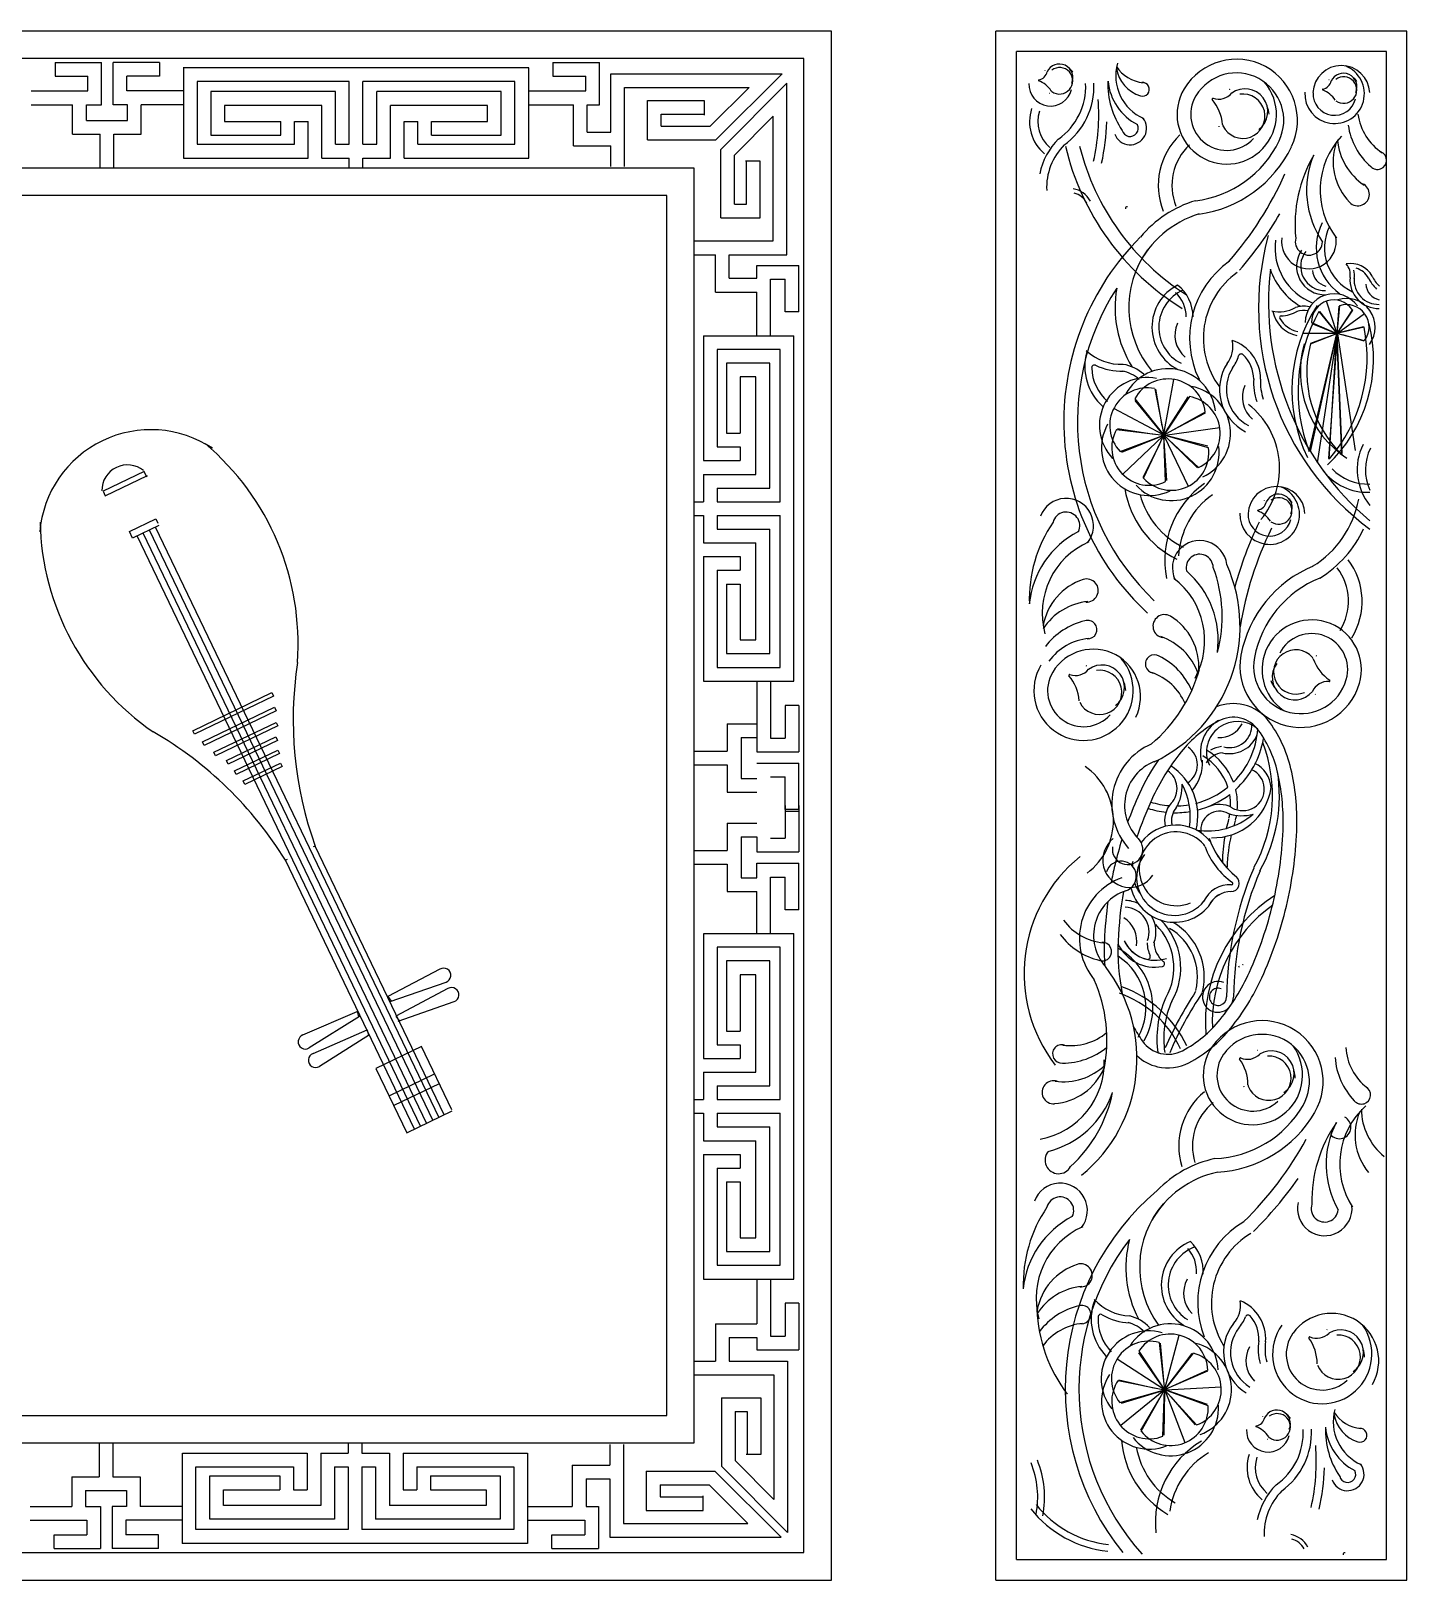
# Model space of a CAD drawing. Extents: x -42728 to 99010, y -18674 to 47645.
# Drawn here: x 55115 to 56320, y 11531 to 12887 of the extents above; entities that cross this region are included whole.
import ezdxf

# ---------------------------------------------------------------- set-up
doc = ezdxf.new("R2010")
doc.units = 0
doc.header["$LTSCALE"] = 100
doc.header["$MEASUREMENT"] = 0
doc.layers.get('0').update_dxf_attribs({"linetype": 'CONTINUOUS'})
doc.layers.add('A-FURN', color=7, linetype='CONTINUOUS')

# ---------------------------------------------------------------- blocks, each defined once
blk = doc.blocks.new('A$C61820693')
at = {"layer": 'A-FURN'}
for p, q in [((1704, 1356), (0, 1356)), ((1704, 0), (1704, 1356)), ((1848, 0), (1848, 1356)), ((2208, 1356), (1848, 1356)), ((2208, 0), (2208, 1356)), ((1680, 1332), (24, 1332)), ((1680, 24), (1680, 1332)), ((1866, 18), (1866, 1338)), ((2190, 1338), (1866, 1338)), ((2190, 18), (2190, 1338)), ((1024.3, 1328.4), (1024.3, 1316.4)), ((1024.3, 1328.4), (1065, 1328.4)), ((1024.3, 1316.4), (1053, 1316.4)), ((1053, 1303.5), (1053, 1316.4)), ((1065, 1291.5), (1065, 1328.4)), ((1075.1, 1291.5), (1075.1, 1328.4)), ((1115.8, 1328.4), (1075.1, 1328.4)), ((1115.8, 1316.4), (1087.1, 1316.4)), ((1087.1, 1303.5), (1087.1, 1316.4)), ((1115.8, 1328.4), (1115.8, 1316.4)), ((1439, 1323.9), (1136.6, 1323.9)), ((1136.8, 1323.9), (1136.8, 1244.8)), ((1439, 1244.8), (1439, 1323.9)), ((1460.2, 1328.4), (1460.2, 1316.4)), ((1460.2, 1328.4), (1500.9, 1328.4)), ((1460.2, 1316.4), (1488.9, 1316.4)), ((1488.9, 1303.5), (1488.9, 1316.4)), ((1500.9, 1291.5), (1500.9, 1328.4)), ((1510.8, 1267.4), (1510.8, 1318.5)), ((1510.8, 1318.5), (1661, 1318.5)), ((1602.9, 1260.7), (1661, 1318.5)), ((1003.3, 1303.5), (1053, 1303.5)), ((1136.8, 1303.5), (1087.1, 1303.5)), ((1148.6, 1311.9), (1148.6, 1256.8)), ((1281.9, 1311.9), (1148.6, 1311.9)), ((1160.6, 1302.9), (1160.6, 1264.9)), ((1269.9, 1302.9), (1160.6, 1302.9)), ((1269.9, 1256.8), (1269.9, 1302.9)), ((1281.9, 1256.8), (1281.9, 1311.9)), ((1293.9, 1256.8), (1293.9, 1311.9)), ((1427, 1311.9), (1293.9, 1311.9)), ((1305.9, 1256.8), (1305.9, 1302.9)), ((1414.8, 1302.9), (1305.9, 1302.9)), ((1414.8, 1264.9), (1414.8, 1302.9)), ((1427, 1256.8), (1427, 1311.9)), ((1439.2, 1303.5), (1488.9, 1303.5)), ((1522.8, 1237.4), (1522.8, 1306.5)), ((1522.8, 1306.5), (1631.9, 1306.5)), ((1598, 1272.7), (1631.9, 1306.5)), ((1607.3, 1252.4), (1665.1, 1310.4)), ((1665.1, 1160.2), (1665.1, 1310.4)), ((1003.3, 1291.5), (1039.7, 1291.5)), ((1039.7, 1265.7), (1039.7, 1291.5)), ((1051.7, 1291.5), (1065, 1291.5)), ((1051.7, 1277.7), (1051.7, 1291.5)), ((1087.7, 1291.5), (1075.1, 1291.5)), ((1087.7, 1277.7), (1087.7, 1291.5)), ((1099.7, 1265.7), (1099.7, 1291.5)), ((1136.8, 1291.5), (1099.7, 1291.5)), ((1172.6, 1290.9), (1172.6, 1276.9)), ((1257.9, 1290.9), (1172.6, 1290.9)), ((1257.9, 1244.8), (1257.9, 1290.9)), ((1317.9, 1244.8), (1317.9, 1290.9)), ((1402.8, 1290.9), (1317.9, 1290.9)), ((1402.8, 1276.9), (1402.8, 1290.9)), ((1439.2, 1291.5), (1478.1, 1291.5)), ((1478.1, 1255.4), (1478.1, 1291.5)), ((1490.1, 1291.5), (1500.9, 1291.5)), ((1490.1, 1267.4), (1490.1, 1291.5)), ((1542.9, 1260.7), (1542.9, 1295.2)), ((1542.9, 1295.2), (1592.7, 1295.2)), ((1592.7, 1295.2), (1592.7, 1282.3)), ((1051.7, 1277.7), (1087.7, 1277.7)), ((1172.6, 1276.9), (1221.9, 1276.9)), ((1221.9, 1264.9), (1221.9, 1276.9)), ((1233.9, 1256.8), (1233.9, 1276.9)), ((1233.9, 1276.9), (1245.9, 1276.9)), ((1245.9, 1244.8), (1245.9, 1276.9)), ((1329.9, 1244.8), (1329.9, 1276.9)), ((1329.9, 1276.9), (1341.9, 1276.9)), ((1341.9, 1256.8), (1341.9, 1276.9)), ((1353.9, 1264.9), (1353.9, 1276.9)), ((1353.9, 1276.9), (1402.8, 1276.9)), ((1554.9, 1272.7), (1554.9, 1283.2)), ((1554.9, 1283.2), (1592.7, 1283.2)), ((1619.3, 1247.4), (1653.1, 1281.4)), ((1653.1, 1172.2), (1653.1, 1281.4)), ((1039.7, 1265.7), (1063.7, 1265.7)), ((1063.7, 1236), (1063.7, 1265.7)), ((1075.7, 1236), (1075.7, 1265.7)), ((1075.7, 1265.7), (1099.7, 1265.7)), ((1160.6, 1264.9), (1221.9, 1264.9)), ((1353.9, 1264.9), (1414.8, 1264.9)), ((1490.1, 1267.4), (1510.8, 1267.4)), ((1554.9, 1272.7), (1598, 1272.7)), ((1148.6, 1256.8), (1233.9, 1256.8)), ((1269.9, 1256.8), (1281.9, 1256.8)), ((1293.9, 1256.8), (1305.9, 1256.8)), ((1341.9, 1256.8), (1427, 1256.8)), ((1478.1, 1255.4), (1510.8, 1255.4)), ((1510.8, 1237.4), (1510.8, 1255.4)), ((1542.9, 1260.7), (1602.9, 1260.7)), ((1607.3, 1192.4), (1607.3, 1252.4)), ((1584, 1236), (120, 1236)), ((1136.8, 1244.8), (1245.9, 1244.8)), ((1257.9, 1244.8), (1281.9, 1244.8)), ((1281.9, 1236), (1281.9, 1244.8)), ((1293.9, 1236), (1293.9, 1244.8)), ((1293.9, 1244.8), (1317.9, 1244.8)), ((1329.9, 1244.8), (1439, 1244.8)), ((1584, 120), (1584, 1236)), ((1619.3, 1204.4), (1619.3, 1247.4)), ((1641.8, 1242.2), (1628.9, 1242.2)), ((1629.8, 1204.4), (1629.8, 1242.2)), ((1641.8, 1192.4), (1641.8, 1242.2)), ((1560, 1212), (144, 1212)), ((1560, 144), (1560, 1212)), ((1619.3, 1204.4), (1629.8, 1204.4)), ((1607.3, 1192.4), (1641.8, 1192.4)), ((1584, 1172.2), (1653.1, 1172.2)), ((1584, 1160.2), (1602.6, 1160.2)), ((1602.6, 1127.5), (1602.6, 1160.2)), ((1614.6, 1139.5), (1614.6, 1160.2)), ((1614.6, 1160.2), (1665.1, 1160.2)), ((1614.6, 1139.5), (1638.7, 1139.5)), ((1638.7, 1139.5), (1638.7, 1150.8)), ((1638.7, 1150.8), (1675.6, 1150.8)), ((1638.7, 1139.5), (1638.7, 1142.2)), ((1675.6, 1110.1), (1675.6, 1150.8)), ((1602.6, 1127.5), (1638.7, 1127.5)), ((1638.7, 1089), (1638.7, 1127.5)), ((1650.7, 1138.8), (1663.6, 1138.8)), ((1650.7, 1089), (1650.7, 1138.8)), ((1663.6, 1110.1), (1663.6, 1138.8)), ((2146.5, 1091.9), (2137.5, 1119.5)), ((2148.3, 1115), (2146.6, 1091.6)), ((2149, 1115.6), (2146.7, 1091.3)), ((2160.2, 1112.2), (2146.7, 1091.3)), ((1675.6, 1110.1), (1663.6, 1110.1)), ((2124.3, 1100.9), (2146.7, 1091.3)), ((2124.6, 1100.1), (2146.4, 1091.3)), ((2130.9, 1110.5), (2146.7, 1091.3)), ((2131.5, 1110.5), (2143.4, 1095.2)), ((2147.2, 1091.6), (2170.7, 1108.7)), ((2160.3, 1111.7), (2149.4, 1095.6)), ((1592, 1089.2), (1592, 979.9)), ((1671.1, 1089), (1592, 1089)), ((1671.1, 786.8), (1671.1, 1089.2)), ((2146.1, 1091.3), (2117, 1091.3)), ((2122.5, 987.9), (2146.7, 1091.3)), ((2123.4, 987.9), (2146.6, 1090.9)), ((2123.5, 1082.2), (2146.7, 1091.3)), ((2123.7, 1082.7), (2142, 1089.4)), ((2146.5, 1090.6), (2129.4, 978)), ((2139.6, 981.7), (2147, 1086.2)), ((2140, 981.3), (2146.7, 1091.3)), ((2170.5, 1096.6), (2146.7, 1091.3)), ((2170.8, 1084.9), (2146.7, 1091.3)), ((2151.1, 985.2), (2146.7, 1091.3)), ((2169.8, 1097.1), (2147, 1091.4)), ((2151.3, 986.1), (2147, 1091.1)), ((2147.2, 1090.9), (2162.6, 988.8)), ((2170.4, 1084.6), (2151.7, 1090)), ((1659.1, 1077.2), (1604, 1077.2)), ((1604, 1077.2), (1604, 991.9)), ((1659.1, 943.9), (1659.1, 1077.2)), ((1650, 1065.2), (1612.1, 1065.2)), ((1612.1, 1065.2), (1612.1, 1003.9)), ((1650, 955.9), (1650, 1065.2)), ((1638, 1053.2), (1624.1, 1053.2)), ((1624.1, 1053.2), (1624.1, 1003.9)), ((1638, 967.9), (1638, 1053.2)), ((1995.2, 1003.2), (2003.9, 1050.8)), ((1969.6, 1032.6), (1994.5, 1002.4)), ((1969.7, 1034.1), (1995, 1002.2)), ((1987.1, 1042.9), (1995, 1002.2)), ((1987.9, 1042.5), (1993.3, 1010.5)), ((2017.5, 1036), (1995, 1002.2)), ((2016.1, 1035.8), (1995.1, 1002.7)), ((1994.1, 1002.7), (1951.4, 1025.6)), ((2031.3, 1022.3), (1995, 1002.2)), ((2031.2, 1021.4), (2002.4, 1006.4)), ((1612.1, 1003.9), (1624.1, 1003.9)), ((1953.8, 1007.2), (1995, 1002.2)), ((1954.4, 1007.9), (1986.5, 1003.1)), ((1996, 1002.3), (2044, 1008.8)), ((1604, 991.9), (1624.1, 991.9)), ((1624.1, 991.9), (1624.1, 979.9)), ((1956.9, 988), (1995, 1002.2)), ((1958.2, 987.4), (1994.6, 1001.8)), ((1994.2, 1001.4), (1959.2, 968)), ((1977, 965.3), (1991.5, 994.4)), ((1977.4, 964.5), (1995, 1002.2)), ((2025.4, 973.8), (1995, 1002.2)), ((2034.2, 991.2), (1995, 1002.2)), ((1996.7, 961.5), (1995, 1002.2)), ((1997.7, 962.6), (1995.2, 1001.7)), ((2033.5, 992.5), (1995.5, 1002.2)), ((1995.5, 1001.2), (2016.4, 957.6)), ((2024.5, 973.7), (2001.3, 996.4)), ((1592, 979.9), (1624.1, 979.9)), ((1102.2, 970.5), (1066.3, 953.2)), ((1068.2, 949.1), (1105.2, 966.9)), ((1104.7, 965.3), (1102.2, 970.5)), ((1592, 967.9), (1638, 967.9)), ((1592, 967.9), (1592, 943.9)), ((1066.3, 953.2), (1068.2, 949.1)), ((1604, 955.9), (1650, 955.9)), ((1604, 955.9), (1604, 943.9)), ((1583.2, 943.9), (1592, 943.9)), ((1604, 943.9), (1659.1, 943.9)), ((1089.5, 917.9), (1112.6, 929)), ((1115.3, 923.2), (1092.2, 912.1)), ((1112.6, 929), (1114.4, 925.1)), ((1583.2, 931.9), (1592, 931.9)), ((1592, 931.9), (1592, 907.9)), ((1604, 931.9), (1659.1, 931.9)), ((1604, 931.9), (1604, 919.9)), ((1659.1, 798.8), (1659.1, 931.9)), ((1092.2, 912.1), (1089.5, 917.9)), ((1344.5, 396.7), (1096.1, 914)), ((1349.9, 399.3), (1101.5, 916.5)), ((1355.3, 401.9), (1106.9, 919.1)), ((1360.7, 404.5), (1112.3, 921.7)), ((1604, 919.9), (1650, 919.9)), ((1650, 811), (1650, 919.9)), ((1592, 907.9), (1638, 907.9)), ((1592, 895.9), (1592, 786.8)), ((1592, 895.9), (1624.1, 895.9)), ((1624.1, 895.9), (1624.1, 883.9)), ((1638, 823), (1638, 907.9)), ((1604, 883.9), (1624.1, 883.9)), ((1604, 883.9), (1604, 798.8)), ((1612.1, 871.9), (1624.1, 871.9)), ((1612.1, 871.9), (1612.1, 811)), ((1624.1, 871.9), (1624.1, 823)), ((1624.1, 823), (1638, 823)), ((1612.1, 811), (1650, 811)), ((1592, 786.8), (1671.1, 786.8)), ((1604, 798.8), (1659.1, 798.8)), ((1638.7, 786.6), (1638.7, 724.9)), ((1650.7, 786.6), (1650.7, 736.9)), ((1144.8, 743.5), (1214.2, 776.8)), ((1215.7, 773.8), (1146.3, 740.5)), ((1214.2, 776.8), (1215.7, 773.8)), ((1153.3, 733.7), (1216.5, 764.1)), ((1218, 761), (1154.8, 730.6)), ((1216.5, 764.1), (1218, 761)), ((1663.6, 765.6), (1663.6, 736.9)), ((1675.6, 765.6), (1663.6, 765.6)), ((1675.6, 765.6), (1675.6, 724.9)), ((1163.4, 724.7), (1217.8, 750.8)), ((1219.3, 747.7), (1164.9, 721.6)), ((1217.8, 750.8), (1219.3, 747.7)), ((1612.9, 749.6), (1612.9, 725.6)), ((1612.9, 749.6), (1638.7, 749.6)), ((1146.3, 740.5), (1144.8, 743.5)), ((1154.8, 730.6), (1153.3, 733.7)), ((1174.5, 717.4), (1217.6, 738.1)), ((1219.1, 735), (1176, 714.3)), ((1217.6, 738.1), (1219.1, 735)), ((1624.9, 737.6), (1624.9, 701.6)), ((1624.9, 737.6), (1638.7, 737.6)), ((1650.7, 736.9), (1663.6, 736.9)), ((1164.9, 721.6), (1163.4, 724.7)), ((1181.5, 708.3), (1219.4, 726.5)), ((1220.9, 723.5), (1183, 705.3)), ((1219.4, 726.5), (1220.9, 723.5)), ((1583.2, 725.6), (1612.9, 725.6)), ((1638.7, 724.9), (1675.6, 724.9)), ((1176, 714.3), (1174.5, 717.4)), ((1183, 705.3), (1181.5, 708.3)), ((1189, 699.5), (1221.6, 715.2)), ((1223.1, 712.1), (1190.5, 696.5)), ((1221.6, 715.2), (1223.1, 712.1)), ((1583.2, 713.6), (1612.9, 713.6)), ((1612.9, 713.6), (1612.9, 689.6)), ((1638.7, 715.2), (1675.6, 715.2)), ((1675.6, 674.5), (1675.6, 715.2)), ((1190.5, 696.5), (1189, 699.5)), ((1624.9, 701.6), (1638.7, 701.6)), ((1650.7, 703.2), (1663.6, 703.2)), ((1663.6, 674.5), (1663.6, 703.2)), ((1612.9, 689.6), (1638.7, 689.6)), ((1663.6, 678.1), (1663.6, 649.4)), ((1675.6, 678.1), (1675.6, 637.4)), ((1675.6, 674.5), (1663.6, 674.5)), ((1675.6, 672.8), (1663.6, 672.8)), ((1612.9, 662.7), (1638.7, 662.7)), ((1612.9, 662.7), (1612.9, 638.7)), ((1252, 642.5), (1250.2, 641.7)), ((1365, 407.2), (1252, 642.5)), ((1583.2, 638.7), (1612.9, 638.7)), ((1624.9, 650.7), (1638.7, 650.7)), ((1624.9, 650.7), (1624.9, 614.7)), ((1638.7, 650.7), (1638.7, 637.4)), ((1638.7, 637.4), (1675.6, 637.4)), ((1650.7, 649.4), (1663.6, 649.4)), ((1226, 630.1), (1227.8, 630.9)), ((1339.1, 394.8), (1226, 630.1)), ((1583.2, 626.7), (1612.9, 626.7)), ((1612.9, 626.7), (1612.9, 602.7)), ((1638.7, 614.7), (1638.7, 627.4)), ((1638.7, 627.4), (1675.6, 627.4)), ((1675.6, 586.7), (1675.6, 627.4)), ((1624.9, 614.7), (1638.7, 614.7)), ((1650.7, 565.7), (1650.7, 615.4)), ((1650.7, 615.4), (1663.6, 615.4)), ((1663.6, 586.7), (1663.6, 615.4)), ((1612.9, 602.7), (1638.7, 602.7)), ((1638.7, 565.7), (1638.7, 602.7)), ((1675.6, 586.7), (1663.6, 586.7)), ((1592, 565.7), (1592, 456.6)), ((1671.1, 565.7), (1592, 565.7)), ((1671.1, 263.5), (1671.1, 565.9)), ((1604, 553.9), (1604, 468.6)), ((1659.1, 553.9), (1604, 553.9)), ((1659.1, 420.6), (1659.1, 553.9)), ((1361.2, 534.8), (1315.6, 510.7)), ((1612.1, 541.9), (1612.1, 480.6)), ((1650, 541.9), (1612.1, 541.9)), ((1638, 529.9), (1624.1, 529.9)), ((1624.1, 529.9), (1624.1, 480.6)), ((1638, 444.6), (1638, 529.9)), ((1650, 432.6), (1650, 541.9)), ((1317.7, 506.3), (1366.7, 523.4)), ((1368.3, 517.7), (1322.6, 493.6)), ((1366.7, 523.4), (1366.7, 523.4)), ((1315.6, 510.7), (1318.5, 506.7)), ((1324.7, 489.2), (1373.8, 506.3)), ((1373.8, 506.3), (1373.8, 506.3)), ((1241.3, 477.2), (1288.7, 497.7)), ((1290.8, 493.4), (1246.8, 465.8)), ((1288.7, 497.7), (1289.9, 492.9)), ((1322.6, 493.6), (1325.6, 489.6)), ((1250.2, 461), (1297.6, 481.6)), ((1299.7, 477.2), (1255.7, 449.6)), ((1297.6, 481.6), (1298.8, 476.8)), ((1612.1, 480.6), (1624.1, 480.6)), ((1246.8, 465.8), (1246.8, 465.8)), ((1345.1, 467), (1305.3, 447.9)), ((1371.7, 411.6), (1345.1, 467)), ((1604, 468.6), (1624.1, 468.6)), ((1624.1, 468.6), (1624.1, 456.6)), ((1255.7, 449.6), (1255.7, 449.6)), ((1305.3, 447.9), (1332.4, 391.6)), ((1592, 456.6), (1624.1, 456.6)), ((1316.8, 424), (1356.5, 443.1)), ((1360.7, 434.5), (1320.9, 415.4)), ((1592, 444.6), (1638, 444.6)), ((1592, 444.6), (1592, 420.6)), ((1583.2, 420.6), (1592, 420.6)), ((1604, 432.6), (1650, 432.6)), ((1604, 432.6), (1604, 420.6)), ((1604, 420.6), (1659.1, 420.6)), ((1332.4, 391.6), (1372.1, 410.6)), ((1583.2, 408.6), (1592, 408.6)), ((1592, 408.6), (1592, 384.6)), ((1604, 408.6), (1659.1, 408.6)), ((1604, 408.6), (1604, 396.6)), ((1659.1, 275.5), (1659.1, 408.6)), ((1604, 396.6), (1650, 396.6)), ((1650, 287.7), (1650, 396.6)), ((1592, 384.6), (1638, 384.6)), ((1638, 299.7), (1638, 384.6)), ((1592, 372.6), (1624.1, 372.6)), ((1592, 372.6), (1592, 263.5)), ((1624.1, 372.6), (1624.1, 360.6)), ((1604, 360.6), (1624.1, 360.6)), ((1604, 360.6), (1604, 275.5)), ((1612.1, 348.6), (1624.1, 348.6)), ((1612.1, 348.6), (1612.1, 287.7)), ((1624.1, 348.6), (1624.1, 299.7)), ((1624.1, 299.7), (1638, 299.7)), ((1612.1, 287.7), (1650, 287.7)), ((1604, 275.5), (1659.1, 275.5)), ((1592, 263.5), (1671.1, 263.5)), ((1638.7, 263.3), (1638.7, 224.4)), ((1650.7, 263.3), (1650.7, 213.6)), ((1663.6, 242.3), (1663.6, 213.6)), ((1675.6, 242.3), (1663.6, 242.3)), ((1675.6, 242.3), (1675.6, 201.6)), ((1602.6, 224.4), (1638.7, 224.4)), ((1602.6, 224.4), (1602.6, 191.7)), ((1614.6, 212.4), (1638.7, 212.4)), ((1614.6, 212.4), (1614.6, 191.7)), ((1638.7, 212.4), (1638.7, 201.6)), ((1650.7, 213.6), (1663.6, 213.6)), ((1991.1, 207.8), (1995.8, 166.5)), ((1991.9, 207.3), (1994.7, 175)), ((1996, 167.5), (2008.5, 214.3)), ((1584.6, 191.7), (1602.6, 191.7)), ((1614.6, 191.7), (1665.6, 191.7)), ((1638.7, 201.6), (1675.6, 201.6)), ((1665.6, 191.7), (1665.6, 41.5)), ((1994.9, 167.1), (1954.2, 193.4)), ((1972.8, 198.9), (1995.3, 166.8)), ((1973.1, 200.3), (1995.8, 166.5)), ((2020.9, 198.5), (1995.8, 166.5)), ((2019.5, 198.3), (1995.9, 167)), ((1584.6, 179.7), (1653.6, 179.7)), ((1653.6, 179.7), (1653.6, 70.6)), ((2033.6, 183.7), (1995.8, 166.5)), ((2033.4, 182.8), (2003.5, 170.1)), ((1955.1, 174.8), (1995.8, 166.5)), ((1955.8, 175.4), (1987.4, 168.1)), ((1956.6, 155.4), (1995.8, 166.5)), ((1995, 165.8), (1957.4, 135.3)), ((1957.9, 154.7), (1995.4, 166.2)), ((1975.3, 130.4), (1995.8, 166.5)), ((1994.2, 125.9), (1995.8, 166.5)), ((1995.3, 126.8), (1996, 166)), ((2023.8, 135.8), (1995.8, 166.5)), ((2034, 152.5), (1995.8, 166.5)), ((1996.2, 165.5), (2013.6, 120.3)), ((2033.4, 153.8), (1996.3, 166.5)), ((1996.8, 166.6), (2045.2, 169.2)), ((1607.8, 159.6), (1642.3, 159.6)), ((1607.8, 159.6), (1607.8, 99.6)), ((1642.3, 159.6), (1642.3, 109.8)), ((1974.9, 131.2), (1991.6, 159.1)), ((2022.9, 135.8), (2001.6, 160.3)), ((144, 144), (1560, 144)), ((1619.8, 147.6), (1630.3, 147.6)), ((1619.8, 147.6), (1619.8, 104.5)), ((1630.3, 147.6), (1630.3, 109.8)), ((120, 120), (1584, 120)), ((1062.9, 120), (1062.9, 90.3)), ((1074.9, 120), (1074.9, 90.3)), ((1135.9, 32.1), (1135.9, 111.2)), ((1135.9, 111.2), (1245, 111.2)), ((1245, 111.2), (1245, 79.1)), ((1257, 111.2), (1257, 65.2)), ((1257, 111.2), (1281, 111.2)), ((1281, 120), (1281, 111.2)), ((1293, 120), (1293, 111.2)), ((1293, 111.2), (1317, 111.2)), ((1317, 111.2), (1317, 65.2)), ((1329, 111.2), (1329, 79.1)), ((1329, 111.2), (1438.1, 111.2)), ((1438.1, 111.2), (1438.1, 32.1)), ((1509.9, 118.7), (1509.9, 100.6)), ((1521.9, 118.7), (1521.9, 49.6)), ((1642.3, 109.8), (1629.5, 109.8)), ((1147.7, 99.2), (1233, 99.2)), ((1147.7, 44.1), (1147.7, 99.2)), ((1233, 99.2), (1233, 79.1)), ((1269, 99.2), (1269, 53.2)), ((1269, 99.2), (1281, 99.2)), ((1281, 99.2), (1281, 44.1)), ((1293, 99.2), (1305, 99.2)), ((1293, 99.2), (1293, 44.1)), ((1305, 99.2), (1305, 53.2)), ((1341, 99.2), (1341, 79.1)), ((1341, 99.2), (1426.1, 99.2)), ((1426.1, 99.2), (1426.1, 44.1)), ((1477.2, 100.6), (1477.2, 64.5)), ((1477.2, 100.6), (1509.9, 100.6)), ((1542, 95.4), (1542, 60.9)), ((1542, 95.4), (1602, 95.4)), ((1602, 95.4), (1660.1, 37.6)), ((1607.8, 99.6), (1665.6, 41.5)), ((1619.8, 104.5), (1653.6, 70.6)), ((1038.9, 90.3), (1038.9, 64.5)), ((1038.9, 90.3), (1062.9, 90.3)), ((1074.9, 90.3), (1098.9, 90.3)), ((1098.9, 90.3), (1098.9, 64.5)), ((1159.7, 91.1), (1221, 91.1)), ((1159.7, 53.2), (1159.7, 91.1)), ((1221, 91.1), (1221, 79.1)), ((1353, 91.1), (1413.9, 91.1)), ((1353, 91.1), (1353, 79.1)), ((1413.9, 91.1), (1413.9, 53.2)), ((1489.2, 88.6), (1489.2, 64.5)), ((1489.2, 88.6), (1509.9, 88.6)), ((1509.9, 88.6), (1509.9, 37.6)), ((1554, 83.4), (1554, 72.9)), ((1554, 83.4), (1597.1, 83.4)), ((1597.1, 83.4), (1631, 49.6)), ((1050.9, 78.3), (1050.9, 64.5)), ((1050.9, 78.3), (1086.9, 78.3)), ((1086.9, 78.3), (1086.9, 64.5)), ((1171.7, 65.2), (1171.7, 79.1)), ((1171.7, 79.1), (1221, 79.1)), ((1233, 79.1), (1245, 79.1)), ((1329, 79.1), (1341, 79.1)), ((1353, 79.1), (1401.9, 79.1)), ((1401.9, 79.1), (1401.9, 65.2)), ((1554, 72.9), (1591.8, 72.9)), ((1591.8, 60.9), (1591.8, 73.7)), ((1002.4, 64.5), (1038.9, 64.5)), ((1050.9, 64.5), (1064.2, 64.5)), ((1064.2, 64.5), (1064.2, 27.6)), ((1086.9, 64.5), (1074.2, 64.5)), ((1074.2, 64.5), (1074.2, 27.6)), ((1135.9, 64.5), (1098.9, 64.5)), ((1257, 65.2), (1171.7, 65.2)), ((1401.9, 65.2), (1317, 65.2)), ((1438.3, 64.5), (1477.2, 64.5)), ((1489.2, 64.5), (1500.1, 64.5)), ((1500.1, 64.5), (1500.1, 27.6)), ((1542, 60.9), (1591.8, 60.9)), ((1002.4, 52.5), (1052.2, 52.5)), ((1052.2, 52.5), (1052.2, 39.6)), ((1135.9, 52.5), (1086.2, 52.5)), ((1086.2, 52.5), (1086.2, 39.6)), ((1281, 44.1), (1147.7, 44.1)), ((1269, 53.2), (1159.7, 53.2)), ((1426.1, 44.1), (1293, 44.1)), ((1413.9, 53.2), (1305, 53.2)), ((1438.3, 52.5), (1488.1, 52.5)), ((1488.1, 52.5), (1488.1, 39.6)), ((1521.9, 49.6), (1631, 49.6)), ((1023.5, 27.6), (1023.5, 39.6)), ((1023.5, 39.6), (1052.2, 39.6)), ((1023.5, 27.6), (1064.2, 27.6)), ((1114.9, 27.6), (1074.2, 27.6)), ((1114.9, 39.6), (1086.2, 39.6)), ((1114.9, 27.6), (1114.9, 39.6)), ((1438.1, 32.1), (1135.7, 32.1)), ((1459.3, 27.6), (1459.3, 39.6)), ((1459.3, 39.6), (1488.1, 39.6)), ((1459.3, 27.6), (1500.1, 27.6)), ((1509.9, 37.6), (1660.1, 37.6)), ((24, 24), (1680, 24)), ((1866, 18), (2190, 18)), ((0, 0), (1704, 0)), ((1848, 0), (2208, 0))]:
    blk.add_line(p, q, dxfattribs=at)
for points in [[(2102.4, 589.9, 0.048527), (2111.5, 655.6, 0.062293), (2107.1, 707.1, 0.102867), (2087.9, 750.8, 0.181444), (2065, 766.2, 0.155725), (2041.2, 764.4, 0.102867)], [(2090.7, 592.6, 0.048527), (2099.5, 656.1, 0.062293), (2095.3, 704.6, 0.102867), (2078.1, 743.8, 0.181444), (2062.2, 754.5, 0.181444), (2043.2, 752.1, 0.102867), (2010.2, 724.9, 0.062293), (1984.6, 683.4, 0.027003), (1971.6, 650.2, 0.048527)], [(1990.3, 718.1, 0.040886), (1973.7, 688.4, 0.019761), (1963.4, 663.3, 0.048527)], [(1958.4, 648.3, 0.01714), (1952.2, 625.6, 0.011357), (1948.9, 610.4, 0.02666)], [(1964.9, 627.2, 0.000617), (1964.7, 626.4, 0.048527)], [(1959.7, 602.6, 0.032871), (1955.1, 559.5, 0.059269), (1958.7, 513.2, 0.102867)], [(1946.2, 593.9, 0.024907), (1943.1, 559.9, 0.02666), (1943.4, 537.7, 0.102867)], [(1968.6, 484.6, 0.035953), (1976.4, 471.7, 0.181444), (1992.3, 461, 0.181444), (2011.4, 463.4, 0.102867), (2044.4, 490.6, 0.062293), (2070, 532.1, 0.048527), (2090.7, 592.6, 0.048527)], [(1971.6, 459.1, 0.132151), (1989.6, 449.3, 0.181444), (2017, 452.8, 0.102867), (2053.7, 483.1, 0.062293), (2080.9, 527.1, 0.048527), (2102.4, 589.9, 0.048527)]]:
    blk.add_lwpolyline(points, format="xyb", dxfattribs=at)
for centre, radius, start, end in [((2058.7, 1277.9), 53.4, 334.3683, 148.9903), ((1884, 1322.1), 9.06, 279.8323, 349.0668), ((1891.8, 1321.1), 0.864, 153.4153, 168.2557), ((1903.6, 1315.2), 11.9, 335.5274, 154.6675), ((1903.8, 1312.4), 11.6, 234.3316, 126.2673), ((1903.8, 1312.4), 13.8, 32.6045, 50.0936), ((1994, 1316.9), 41, 164.721, 246.2792), ((1980.1, 1342.3), 31.7, 213.0177, 264.4215), ((1983.9, 1328.6), 30.8, 189.5283, 252.3962), ((2058.7, 1277.9), 41.4, 334.3683, 148.9903), ((2144.6, 1301.1), 26.1, 177.311, 68.8153), ((2150.5, 1300.9), 24.9, 2.689, 177.311), ((2152.3, 1307.1), 11.9, 335.5274, 154.6675), ((2152.5, 1304.3), 11.6, 234.3316, 126.2673), ((1895.9, 1309.2), 18.9, 177.311, 346.4129), ((1885.7, 1312.8), 0.432, 108.4947, 229.4081), ((1877.1, 1290.9), 23.1, 32.93, 68.8388), ((1898.3, 1304.7), 2.16, 212.93, 234.3316), ((1870.5, 1307.4), 56.2, 305.1193, 2.689), ((1870.5, 1307.4), 63.4, 305.9133, 2.689), ((2018.6, 1309.7), 72.5, 178.171, 214.1165), ((1994.1, 1316.8), 48.1, 185.6702, 242.6728), ((1976.4, 1304.9), 6.03, 252.3962, 94.6247), ((2050.2, 1283), 43.5, 148.9903, 40.4946), ((2043, 1311.4), 15.1, 251.5115, 320.746), ((2053.7, 1303.6), 1.44, 125.0945, 139.935), ((2066.3, 1285.6), 19.8, 307.2067, 126.3468), ((2144.6, 1301.1), 18.9, 177.311, 346.4129), ((2134.4, 1304.7), 0.432, 108.4947, 229.4081), ((2125.8, 1282.9), 23.1, 32.93, 68.8388), ((2132.7, 1314.1), 9.06, 279.8323, 349.0668), ((2140.5, 1313), 0.864, 153.4153, 168.2557), ((2152.5, 1304.3), 13.8, 32.6045, 50.0936), ((1895.8, 1302.2), 0.864, 215.9752, 231.838), ((1754, 1282.4), 184.1, 347.3068, 4.2731), ((2050.2, 1283), 31.5, 148.9903, 318.0922), ((2038.1, 1296.3), 0.72, 80.174, 201.0874), ((2008.2, 1271.1), 38.4, 4.6093, 40.518), ((2064.3, 1281.4), 19.4, 206.0108, 97.9466), ((2064.3, 1281.4), 23, 4.2838, 21.7729), ((1914.1, 1276.6), 36.6, 161.8226, 230.0384), ((1914.1, 1276.6), 29.4, 161.8226, 230.0384), ((1754, 1282.4), 191.3, 347.3068, 358.2178), ((1965.6, 1270.8), 14.4, 200.2181, 38.623), ((2213.7, 1290.2), 49.2, 188.2067, 236.2002), ((1945.1, 1219.2), 59.8, 134.9221, 168.6731), ((1965.6, 1270.8), 7.16, 194.5524, 26.4571), ((2051.2, 1220.8), 61, 133.5018, 201.7177), ((2044.6, 1272.8), 1.44, 187.6545, 203.5173), ((2050.1, 1274.5), 3.6, 184.6093, 206.0108), ((2200.2, 1216.8), 68.3, 136.4003, 217.9584), ((2216.5, 1282.7), 60.7, 188.6226, 228.4527), ((1945.1, 1219.1), 52.6, 134.9221, 182.9312), ((2131.2, 1307.3), 228.2, 193.2065, 238.2619), ((2131.2, 1307.3), 216.2, 193.9539, 237.4439), ((2051.2, 1220.8), 49, 133.5018, 201.7177), ((2011.7, 1300.4), 93.6, 276.7986, 334.3683), ((2011.7, 1300.4), 105.6, 277.5926, 334.3683), ((2194.7, 1241.8), 51.4, 161.2076, 224.0755), ((2199.9, 1265), 52.9, 184.6969, 236.1008), ((2182, 1242.9), 8.04, 224.0755, 66.304), ((2230.8, 1186.7), 120.8, 149.8502, 185.7957), ((2200.3, 1216.5), 80.2, 157.3495, 214.352), ((1820.8, 1355.9), 306.9, 318.9861, 335.9523), ((2165, 1213.1), 10.1, 224.0755, 66.304), ((1911.9, 1196.8), 21.5, 28.6412, 79.8432), ((1911.9, 1196.8), 17.9, 28.6412, 74.7932), ((2051.3, 1112), 99.6, 106.6013, 140.3524), ((1962.9, 1200.7), 1.44, 74.7932, 192.6442), ((2051.2, 1111.9), 87.6, 106.6013, 154.6105), ((1820.8, 1355.9), 318.9, 318.9861, 329.8971), ((2178.2, 1166.1), 49.6, 153.7374, 234.0612), ((2178.2, 1166.1), 42.4, 153.7374, 245.234), ((2135.7, 1014), 228.2, 134.9379, 227.2791), ((2318.8, 1113.4), 240.8, 164.6906, 233.4846), ((2144.2, 1166.1), 51.7, 172.5028, 248.8246), ((2122.1, 1171.7), 23.9, 171.8974, 10.3022), ((2122.1, 1171.7), 11.9, 166.2317, 358.1364), ((2050.5, 1114), 86.1, 144.1821, 220.5039), ((2100.4, 1087), 82.7, 125.4166, 205.7405), ((2136.2, 1150), 24.9, 145.4736, 271.5373), ((2136.2, 1150), 21.3, 142.0531, 271.5373), ((2100.4, 1087), 70.7, 125.4166, 216.9133), ((2337.1, 1118.6), 250.4, 173.3828, 229.8225), ((2144.2, 1166.1), 58.9, 198.4174, 240.1364), ((2140.3, 1147.6), 15.2, 184.5357, 257.7802), ((2158.7, 1131), 21.5, 28.6412, 100.4994), ((2144.5, 1142.7), 13.9, 349.3881, 42.4726), ((2183, 1138), 24.9, 175.1666, 271.5373), ((2144.5, 1142.7), 17.5, 349.3881, 12.6442), ((2183, 1138), 21.3, 175.1666, 271.5373), ((2158.7, 1131), 17.9, 28.6412, 74.7932), ((2201.8, 1152.5), 30.3, 204.7895, 227.6644), ((2201.8, 1152.5), 26.7, 204.7895, 227.6644), ((2135.7, 1014), 216.2, 147.272, 226.4611), ((2050.5, 1114), 98.1, 170.0967, 211.8157), ((2026.1, 1096.7), 41.4, 117.1529, 243.2165), ((2026.1, 1096.7), 35.4, 113.7324, 243.2165), ((1984.9, 1105.5), 29.8, 0.3205, 46.4725), ((1984.9, 1105.5), 35.8, 0.3205, 51.5225), ((2144, 1100.9), 25.1, 35.0454, 179.9926), ((2187, 1135.6), 15.2, 184.5357, 257.7802), ((2096.6, 1137.3), 27.1, 255.4416, 300.3883), ((2242.4, 1041.7), 135.1, 146.8008, 205.8757), ((2117.3, 1093.2), 21.9, 76.8421, 108.6156), ((2144, 1100.9), 19.7, 35.0454, 179.9926), ((2155.1, 1096.8), 25.1, 323.0454, 107.9926), ((2155.1, 1096.8), 19.7, 323.0454, 107.9926), ((2030.2, 1089.9), 25.4, 156.2149, 229.4594), ((2117.9, 1116.8), 28.2, 193.0493, 256.8939), ((2097.8, 1105.2), 1.44, 92.2032, 210.2908), ((2117.9, 1116.8), 24.6, 210.2908, 256.8939), ((2096.6, 1137.3), 30.7, 272.2032, 300.3883), ((2117.3, 1093.2), 18.3, 76.8421, 108.6156), ((2256.5, 1040.3), 143.9, 150.7895, 201.3544), ((2051.7, 1069.1), 127, 313.0111, 13.9907), ((2032.4, 1079.4), 23.2, 321.0674, 14.1519), ((2044, 1051), 35.8, 0.3205, 72.1787), ((2037.3, 1070.2), 135.8, 319.1516, 11.2327), ((1972.9, 1062.5), 47, 164.7286, 228.5732), ((1957.9, 1109.3), 45.1, 227.1209, 272.0676), ((2032.4, 1079.4), 29.2, 321.0674, 344.3234), ((2062.9, 1070.9), 2.4, 46.4725, 164.3234), ((2044, 1051), 29.8, 0.3205, 46.4725), ((2204.8, 1057.5), 90.2, 164.0783, 236.7951), ((2219.3, 1057), 99, 165.2803, 226.4744), ((1934.3, 1061.2), 2.4, 63.8825, 181.97), ((1972.9, 1062.5), 41, 181.97, 228.5732), ((1957.9, 1109.3), 51.1, 243.8825, 272.0676), ((1953.4, 1028.2), 30.5, 48.5214, 80.2948), ((1953.4, 1028.2), 36.5, 48.5214, 80.2948), ((1998.7, 1018.5), 41.9, 6.7247, 151.6719), ((2085.2, 1042.2), 41.4, 146.8459, 243.2165), ((2085.2, 1042.2), 35.4, 146.8459, 243.2165), ((1980.6, 1010.7), 41.9, 78.7247, 223.6719), ((1998.7, 1018.5), 32.9, 6.7247, 151.6719), ((2011.6, 1003.7), 41.9, 294.7247, 79.6719), ((2089.3, 1035.4), 25.4, 156.2149, 229.4594), ((2124.3, 1048.4), 50.6, 176.4688, 199.3436), ((2124.3, 1048.4), 44.6, 176.4688, 199.3436), ((1980.6, 1010.7), 32.9, 78.7247, 223.6719), ((2011.6, 1003.7), 32.9, 294.7247, 79.6719), ((2025.7, 973.4), 70.7, 320.3449, 51.8415), ((1108.2, 909.3), 97.7, 56.4255, 175.1484), ((1982.4, 991.2), 41.9, 150.7247, 295.6719), ((1982.4, 991.2), 32.9, 150.7247, 295.6719), ((1007.8, 819.6), 229.3, 355.8753, 49.8654), ((2001.6, 986.8), 41.9, 222.7247, 7.6719), ((2001.6, 986.8), 32.9, 222.7247, 7.6719), ((2214, 972.1), 49.6, 153.7374, 219.2492), ((2214, 972.1), 42.4, 153.7374, 205.0744), ((1087.7, 953.7), 22.5, 51.052, 180.2574), ((2173.5, 1001.8), 49.6, 217.2324, 272.3155), ((2173.5, 1001.8), 42.4, 223.0185, 272.7085), ((2042.7, 968), 82.7, 188.9117, 243.9948), ((2042.7, 968), 70.7, 194.6977, 244.3878), ((2078.6, 892.5), 82.7, 125.4166, 190.9285), ((2078.6, 892.5), 70.7, 125.4166, 176.7537), ((2087.8, 932.7), 26.1, 177.311, 68.8153), ((2093.8, 932.4), 24.9, 2.689, 177.311), ((2095.6, 938.7), 11.9, 335.5274, 154.6675), ((1909.6, 923), 23.9, 321.377, 159.7819), ((2077.6, 936.3), 0.432, 108.4947, 229.4081), ((2069, 914.4), 23.1, 32.93, 68.8388), ((2076, 945.6), 9.06, 279.8323, 349.0668), ((2083.8, 944.6), 0.864, 153.4153, 168.2557), ((2095.7, 935.9), 11.6, 234.3316, 126.2673), ((2095.7, 935.9), 13.8, 32.6045, 50.0936), ((2079.6, 962.1), 87.6, 301.5296, 349.5387), ((1240.3, 931.2), 229.2, 181.3103, 235.4435), ((1998.1, 858.3), 120.8, 145.8835, 181.829), ((1909.6, 923), 11.9, 333.5429, 165.4476), ((2365, 785.7), 318.9, 153.9144, 164.8253), ((2087.8, 932.7), 18.9, 177.311, 346.4129), ((1957.1, 846.5), 80.2, 117.3272, 174.3298), ((1956.9, 846.3), 68.3, 113.7208, 195.279), ((2026.5, 886.1), 23.9, 6.8256, 205.2305), ((2365, 785.7), 306.9, 153.9144, 170.8806), ((2079.6, 962), 99.6, 301.5296, 335.2806), ((2026.5, 886.1), 11.9, 1.1599, 193.0646), ((1930.4, 835), 131.4, 295.3821, 24.208), ((1962.5, 822.6), 80.2, 352.2777, 49.2803), ((1925.4, 843.6), 120.8, 344.7785, 20.724), ((2166.4, 790.1), 105.6, 112.5208, 169.2965), ((2107.7, 856.8), 49, 328.4301, 36.6459), ((2107.7, 856.8), 61, 328.4301, 36.6459), ((1940.1, 826.8), 51.4, 107.6038, 170.4717), ((1927.6, 866.2), 10.1, 265.3753, 107.6038), ((1962.6, 822.4), 68.3, 331.3286, 52.8867), ((2166.4, 790.1), 93.6, 111.7268, 169.2965), ((1933.8, 803.9), 52.9, 95.5785, 146.9823), ((1995.7, 835), 10.1, 59.0038, 261.2322), ((1974.4, 799.6), 51.4, 356.1358, 59.0038), ((1939.9, 780.6), 60.7, 103.2265, 143.0567), ((1928.5, 832), 8.04, 265.3753, 107.6038), ((2124.6, 797), 43.5, 343.9185, 235.4228), ((2124.6, 797), 31.5, 343.9185, 153.0204), ((1934, 775.2), 49.2, 95.4791, 143.4726), ((1933.3, 773.4), 41.4, 334.3683, 148.9903), ((1975.3, 775.8), 52.9, 19.6252, 71.029), ((2110.6, 794.9), 19.4, 40.9391, 292.8748), ((1562.2, 753.3), 329.4, 171.3075, 199.6502), ((1924.8, 778.5), 43.5, 148.9903, 40.4946), ((1928.2, 799.2), 1.44, 125.0945, 139.935), ((1940.9, 781.2), 19.8, 307.2067, 126.3468), ((1987, 801.9), 8.04, 59.0038, 261.2322), ((1963.9, 754.5), 60.7, 23.5508, 63.381), ((2115.1, 799.8), 53.4, 169.2965, 343.9185), ((2115.1, 799.8), 41.4, 169.2965, 343.9185), ((2109.8, 790.3), 19.8, 142.1349, 321.275), ((2122.5, 805.3), 3.6, 19.5375, 40.9391), ((2162.1, 819.3), 38.4, 199.5375, 235.4463), ((2127.5, 808.3), 1.44, 22.5827, 38.4456), ((1924.8, 778.5), 31.5, 148.9903, 318.0922), ((1912.7, 791.9), 0.72, 80.174, 201.0874), ((1882.8, 766.7), 38.4, 4.6093, 40.518), ((1917.6, 806.9), 15.1, 251.5115, 320.746), ((1938.9, 777), 19.4, 206.0108, 97.9466), ((1900.1, 832.2), 130.9, 309.9532, 344.4246), ((1968.5, 747.9), 49.2, 23.1349, 71.1284), ((2110.6, 794.9), 23, 199.212, 216.7011), ((2138.9, 771.5), 15.1, 86.4398, 155.6743), ((2139.8, 787.2), 0.72, 275.1022, 36.0156), ((1938.9, 777), 23, 4.2838, 21.7729), ((2126.6, 776.2), 1.44, 320.0228, 334.8633), ((2059.6, 724.5), 32.5, 120.91, 195.2772), ((2059.6, 724.5), 27.1, 49.0789, 204.6352), ((2043.9, 759.8), 22.2, 266.4697, 332.6813), ((2052.8, 748.1), 19.4, 254.9747, 3.4529), ((945.6, 457.2), 329.4, 31.6593, 60.002), ((2052.6, 749.3), 25.9, 256.0974, 339.3325), ((2005.4, 749.8), 72.1, 314.6173, 356.0773), ((2005.4, 749.8), 78.1, 312.3628, 350.1905), ((1960.2, 686.7), 130.1, 331.0128, 20.959), ((2007.1, 679), 57.6, 113.5057, 221.9458), ((2005.7, 713.6), 18.8, 303.6243, 55.7067), ((2004.3, 678.9), 49.3, 17.9762, 59.5332), ((2048.6, 704.8), 19.5, 96.6494, 147.2897), ((2004.3, 678.9), 55.3, 20.7225, 59.5332), ((2048.6, 704.8), 24.9, 96.6494, 120.219), ((1893.4, 664.9), 57.6, 306.8982, 55.3383), ((2001.9, 678.1), 41.2, 111.6516, 224.9295), ((1987.9, 692.8), 18.8, 316.9659, 55.7067), ((1973.7, 669.4), 51.2, 345.6469, 57.6098), ((1991.7, 715.6), 37.3, 319.242, 3.0996), ((2064.3, 692.3), 18.8, 239.5065, 65.3323), ((2064.3, 692.3), 24.8, 3.3093, 65.3323), ((1960.2, 686.7), 136.1, 331.0128, 8.9285), ((1973.8, 694.8), 37.3, 329.527, 3.0996), ((1958.1, 668.2), 60.2, 351.2681, 28.4085), ((2005.4, 749.8), 72.1, 284.2337, 309.4516), ((2038.4, 701), 51.2, 268.1876, 351.7277), ((2004.3, 678.9), 55.3, 355.0673, 13.791), ((2005.4, 749.8), 72.1, 252.4039, 265.6659), ((2018.2, 665), 22.4, 137.9132, 193.4415), ((2005.4, 749.8), 72.1, 271.7122, 279.4611), ((2005.4, 749.8), 78.1, 283.9687, 307.3887), ((2043.8, 656.6), 22.4, 60.4539, 115.9821), ((2004.3, 678.9), 49.3, 357.4887, 10.3248), ((2005.4, 749.8), 78.1, 251.9462, 263.851), ((2018.2, 665), 16.4, 137.9132, 194.8657), ((2005.4, 749.8), 78.1, 268.4613, 279.5517), ((2033.8, 716), 60.2, 259.9787, 310.9492), ((2043.8, 656.6), 16.4, 60.4539, 188.7231), ((2198, 625.4), 151.7, 164.4638, 167.6263), ((2063.3, 706.4), 37.3, 252.0677, 285.6403), ((2004.3, 678.9), 49.3, 346.0402, 350.2676), ((2192.4, 619.7), 142, 161.4878, 163.4825), ((2004.3, 678.9), 55.3, 346.0402, 350.0742), ((2005.8, 622.6), 32.3, 40.9391, 292.8748), ((2005.8, 622.6), 38.3, 38.4456, 142.9908), ((2192.4, 619.7), 142, 166.704, 178.1901), ((1965.5, 630.2), 23.9, 127.9845, 326.3894), ((1963.4, 639.6), 13.3, 170.2632, 44.9295), ((2025.6, 639.9), 6, 19.5375, 40.9391), ((2091.7, 663.3), 64.1, 199.5375, 235.4463), ((2108, 675.8), 77.9, 199.7748, 230.7497), ((2033.9, 645), 2.4, 22.5827, 38.4456), ((2108, 675.8), 77.9, 202.5827, 230.7497), ((2198, 625.4), 151.7, 170.3408, 178.8119), ((2004.2, 530.9), 131.4, 128.7746, 217.6004), ((1957.7, 616), 13.3, 288.2855, 162.9518), ((2004.4, 614.9), 39.1, 158.7335, 163.9884), ((2005.8, 622.6), 38.3, 173.3259, 176.4115), ((2004.4, 614.9), 33.1, 142.1349, 321.275), ((1977.8, 561.7), 56.6, 110.2636, 219.6877), ((2345.5, 507.1), 295.4, 156.8779, 179.3491), ((2053.8, 610), 7.39, 269.0908, 51.4559), ((2054.4, 609.8), 1.2, 275.1022, 36.0156), ((2345.5, 507.1), 289.4, 156.8779, 179.3491), ((1974.8, 564.3), 41.2, 108.2855, 221.5634), ((2004.4, 614.9), 39.1, 193.2836, 320.0228), ((2005.8, 622.6), 38.3, 199.212, 216.7011), ((2052.9, 583.5), 25.2, 86.4398, 155.6743), ((2163, 488.3), 131.5, 122.5616, 184.6717), ((2054, 581.3), 21.4, 89.6056, 155.0953), ((2054, 581.3), 21.4, 89.6056, 154.8633), ((1987.5, 572.6), 36.1, 143.0434, 144.2754), ((1960.7, 567.4), 21.5, 339.7262, 88.2044), ((1960.7, 567.4), 27.5, 64.5071, 88.2044), ((2032.5, 591.4), 2.4, 320.0228, 334.8633), ((2163, 488.3), 125.5, 125.3425, 182.4299), ((1946.9, 606.8), 49.2, 216.5274, 264.5209), ((1946.8, 558.9), 24.7, 351.2212, 57.4328), ((1960.7, 567.4), 27.5, 339.7262, 30.3003), ((1950.8, 535.9), 53.1, 330.435, 45.4828), ((1950.8, 535.9), 59.1, 330.435, 45.4828), ((1975.2, 528), 49.3, 346.0402, 59.5332), ((1975.2, 528), 55.3, 346.0402, 59.5332), ((1952.9, 601.5), 60.7, 216.9433, 256.7735), ((1941.4, 550.1), 8.04, 252.3962, 94.6247), ((1987.5, 572.6), 36.1, 205.6615, 280.0288), ((1987.5, 572.6), 30.1, 205.6615, 256.2119), ((1987.5, 572.6), 30.1, 205.6615, 289.3867), ((2008.2, 558.4), 27.7, 181.401, 204.9706), ((2008.2, 558.4), 21.7, 181.401, 232.0412), ((1926.4, 501.3), 59.1, 330.435, 61.1155), ((1926.4, 501.3), 53.1, 330.435, 57.3853), ((1980.9, 545.7), 2.4, 256.2119, 24.9706), ((1364.5, 529.3), 6.36, 289.9515, 121.358), ((1840.2, 456.4), 131.4, 309.0071, 37.8329), ((1993.4, 539.5), 2.4, 280.0288, 52.0412), ((2058.1, 534.9), 3.6, 19.5375, 40.9391), ((2063.1, 537.9), 1.44, 22.5827, 38.4456), ((1371.6, 512.3), 6.36, 289.9515, 121.358), ((1814.4, 472.6), 130.9, 348.7904, 23.8502), ((1924.8, 425.2), 99.9, 25.0896, 70.3663), ((2042.5, 510.5), 13.5, 67.7592, 359.3491), ((2042.5, 510.5), 7.53, 67.7592, 359.3491), ((1924.8, 425.2), 93.9, 25.0896, 70.3663), ((2074.1, 473.9), 85.1, 155.4459, 188.8134), ((2074.1, 473.9), 79.1, 155.4459, 188.8134), ((2299.1, 334.1), 330.2, 146.7667, 156.4867), ((2272.7, 347.9), 295.1, 145.7654, 157.3453), ((2081.2, 436.3), 53.4, 329.8095, 144.4316), ((1243.5, 471.2), 6.36, 109.9515, 301.358), ((1913.5, 517), 49.2, 262.0866, 310.0801), ((2081.2, 436.3), 41.4, 329.8095, 144.4316), ((1905.7, 460.6), 8.04, 71.9828, 274.2113), ((1906.5, 513.2), 60.7, 269.834, 309.6642), ((2073.1, 442), 43.5, 144.4316, 35.9359), ((2078.2, 462.4), 1.44, 120.5358, 135.3763), ((2089.4, 443.4), 19.8, 302.648, 121.7881), ((2203.5, 469.4), 49.2, 183.648, 231.6415), ((1252.4, 455), 6.36, 109.9515, 301.358), ((1874.7, 453.2), 68.3, 280.3283, 1.8865), ((1895.5, 468.3), 51.4, 274.2113, 337.0792), ((1907.1, 489.1), 52.9, 262.186, 313.5898), ((2073.1, 442), 31.5, 144.4316, 313.5335), ((2062.1, 456.3), 0.72, 75.6153, 196.5286), ((2030.3, 433.5), 38.4, 0.0506, 35.9593), ((2068.2, 470.9), 15.1, 246.9528, 316.1873), ((2087.1, 439.3), 19.4, 201.4521, 93.3878), ((2205.6, 461.7), 60.7, 184.0639, 223.894), ((1898.6, 427), 10.1, 71.9828, 274.2113), ((2087.1, 439.3), 23, 359.7251, 17.2142), ((1874.5, 453.1), 80.2, 283.9348, 340.9373), ((1831.9, 451.1), 120.8, 312.491, 348.4365), ((2069.2, 380), 61, 128.9431, 197.159), ((2066.7, 432.3), 1.44, 183.0958, 198.9586), ((2072.4, 433.6), 3.6, 180.0506, 201.4521), ((2168.1, 424.7), 8.04, 219.5168, 61.7453), ((2069.2, 380), 49, 128.9431, 197.159), ((2036.1, 462.5), 93.6, 272.2398, 329.8095), ((2036.1, 462.5), 105.6, 273.0339, 329.8095), ((2217.4, 364.1), 68.3, 131.8416, 213.3997), ((2213.9, 389.6), 51.4, 156.6488, 219.5168), ((2221, 412.3), 52.9, 180.1382, 231.5421), ((2245.5, 331.7), 120.8, 145.2915, 181.237), ((2217.4, 363.9), 80.2, 152.7908, 209.7933), ((2148.8, 396.4), 10.1, 219.5168, 61.7453), ((1850.3, 532.9), 306.9, 314.4274, 331.3936), ((1903, 367.6), 11.9, 140.1504, 332.0551), ((2060.6, 271.5), 99.6, 102.0426, 135.7937), ((2060.6, 271.4), 87.6, 102.0426, 150.0518), ((1904.3, 323.5), 23.9, 321.377, 159.7819), ((2137, 167.1), 228.2, 130.3792, 218.8163), ((1850.3, 532.9), 318.9, 314.4274, 325.3384), ((1992.8, 258.7), 120.8, 145.8835, 181.829), ((1904.3, 323.5), 11.9, 333.5429, 165.4476), ((2060, 273.6), 86.1, 139.6234, 215.9452), ((2136, 325.3), 23.9, 167.3387, 5.7435), ((2136, 325.3), 11.9, 161.673, 353.5777), ((1951.8, 247), 80.2, 117.3272, 174.3298), ((2107.5, 242.7), 82.7, 120.8579, 201.1818), ((1951.6, 246.7), 68.3, 113.7208, 195.279), ((2107.5, 242.7), 70.7, 120.8579, 212.3546), ((2137, 167.1), 216.2, 142.7132, 221.9024), ((2060, 273.6), 98.1, 165.538, 207.257), ((2034.3, 258.2), 41.4, 112.5942, 238.6578), ((2034.3, 258.2), 35.4, 109.1737, 238.6578), ((1993.9, 270.3), 29.8, 355.7618, 41.9137), ((1993.9, 270.3), 35.8, 355.7618, 46.9637), ((1934.9, 227.3), 51.4, 107.6038, 170.4717), ((1922.4, 266.7), 10.1, 265.3753, 107.6038), ((2037.8, 251.2), 25.4, 151.6562, 224.9007), ((1928.5, 204.4), 52.9, 95.5785, 146.9823), ((1978.5, 228.4), 47, 160.1699, 224.0145), ((1967.3, 276.2), 45.1, 222.5622, 267.5089), ((2039.2, 240.5), 23.2, 316.5086, 9.5932), ((2048.5, 211.3), 35.8, 355.7618, 67.62), ((2014.8, 241.9), 130.9, 182.1829, 217.2427), ((1934.7, 181), 60.7, 103.2265, 143.0567), ((1923.2, 232.4), 8.04, 265.3753, 107.6038), ((1940, 230.2), 2.4, 59.3238, 177.4113), ((1967.3, 276.2), 51.1, 239.3238, 267.5089), ((1956.3, 195.8), 36.5, 43.9627, 75.7361), ((2068.9, 229.6), 2.4, 41.9137, 159.7647), ((2048.5, 211.3), 29.8, 355.7618, 41.9137), ((2141.9, 192), 41.4, 329.8095, 144.4316), ((1928.7, 175.7), 49.2, 95.4791, 143.4726), ((1978.5, 228.4), 41, 177.4113, 224.0145), ((1982.1, 176.2), 41.9, 74.166, 219.1132), ((1956.3, 195.8), 30.5, 43.9627, 75.7361), ((2000.7, 182.4), 41.9, 2.166, 147.1132), ((2088.8, 199.2), 41.4, 142.2872, 238.6578), ((2088.8, 199.2), 35.4, 142.2872, 238.6578), ((2039.2, 240.5), 29.2, 316.5086, 339.7647), ((2133.8, 197.8), 43.5, 144.4316, 35.9359), ((2138.9, 218.1), 1.44, 120.5358, 135.3763), ((2150.1, 199.2), 19.8, 302.648, 121.7881), ((1982.1, 176.2), 32.9, 74.166, 219.1132), ((2000.7, 182.4), 32.9, 2.166, 147.1132), ((2012.5, 166.7), 41.9, 290.166, 75.1132), ((2092.4, 192.1), 25.4, 151.6562, 224.9007), ((2128.3, 202.4), 50.6, 171.9101, 194.7849), ((2128.3, 202.4), 44.6, 171.9101, 194.7849), ((2133.8, 197.8), 31.5, 144.4316, 313.5335), ((2122.8, 212.1), 0.72, 75.6153, 196.5286), ((2091, 189.3), 38.4, 0.0506, 35.9593), ((2128.9, 226.7), 15.1, 246.9528, 316.1873), ((2147.8, 195.1), 19.4, 201.4521, 93.3878), ((2012.5, 166.7), 32.9, 290.166, 75.1132), ((2147.8, 195.1), 23, 359.7251, 17.2142), ((1982.4, 156.5), 41.9, 146.166, 291.1132), ((1982.4, 156.5), 32.9, 146.166, 291.1132), ((2001.1, 150.7), 41.9, 218.166, 3.1132), ((2001.1, 150.7), 32.9, 218.166, 3.1132), ((2184.4, 138.6), 41, 164.721, 246.2792), ((2074.5, 143.9), 9.06, 279.8323, 349.0668), ((2082.3, 142.8), 0.864, 153.4153, 168.2557), ((2094.1, 136.9), 11.9, 335.5274, 154.6675), ((2094.3, 134.1), 11.6, 234.3316, 126.2673), ((2094.3, 134.1), 13.8, 32.6045, 50.0936), ((2170.6, 164.1), 31.7, 213.0177, 264.4215), ((2174.4, 150.3), 30.8, 189.5283, 252.3962), ((2040.6, 128.7), 82.7, 184.353, 239.436), ((2086.4, 130.9), 18.9, 177.311, 346.4129), ((2076.2, 134.5), 0.432, 108.4947, 229.4081), ((2067.6, 112.7), 23.1, 32.93, 68.8388), ((2086.3, 123.9), 0.864, 215.9752, 231.838), ((2088.7, 126.4), 2.16, 212.93, 234.3316), ((2061, 129.2), 56.2, 305.1193, 2.689), ((2061, 129.2), 63.4, 305.9133, 2.689), ((2209.1, 131.4), 72.5, 178.171, 214.1165), ((2184.5, 138.5), 48.1, 185.6702, 242.6728), ((2166.9, 126.7), 6.03, 252.3962, 94.6247), ((2040.6, 128.7), 70.7, 190.139, 239.8291), ((2070.4, 50.6), 82.7, 120.8579, 186.3698), ((2070.4, 50.6), 70.7, 120.8579, 172.195), ((2104.6, 98.4), 36.6, 161.8226, 230.0384), ((1944.5, 104.1), 184.1, 347.3068, 4.2731), ((1805.6, 72.7), 79.1, 348.8384, 22.2059), ((1805.6, 72.7), 85.1, 348.8384, 22.2059), ((2104.6, 98.4), 29.4, 161.8226, 230.0384), ((1944.5, 104.1), 191.3, 347.3068, 358.2178), ((2156, 92.6), 14.4, 200.2181, 38.623), ((2156, 92.6), 7.16, 194.5524, 26.4571), ((2135.6, 40.9), 59.8, 134.9221, 168.6731), ((2135.6, 40.8), 52.6, 134.9221, 182.9312), ((1956.8, 124.5), 99.9, 218.4821, 263.7588), ((1956.8, 124.5), 93.9, 218.4821, 263.7588), ((2102.4, 18.6), 21.5, 28.6412, 79.8432), ((2102.4, 18.6), 17.9, 28.6412, 74.7932), ((2153.4, 22.5), 1.44, 74.7932, 192.6442)]:
    blk.add_arc(centre, radius, start, end, dxfattribs=at)

msp = doc.modelspace()

# ---------------------------------------------------------------- block references
msp.add_blockref('A$C61820693', (54111.72215, 11531.00371))

doc.saveas('drawing.dxf')
